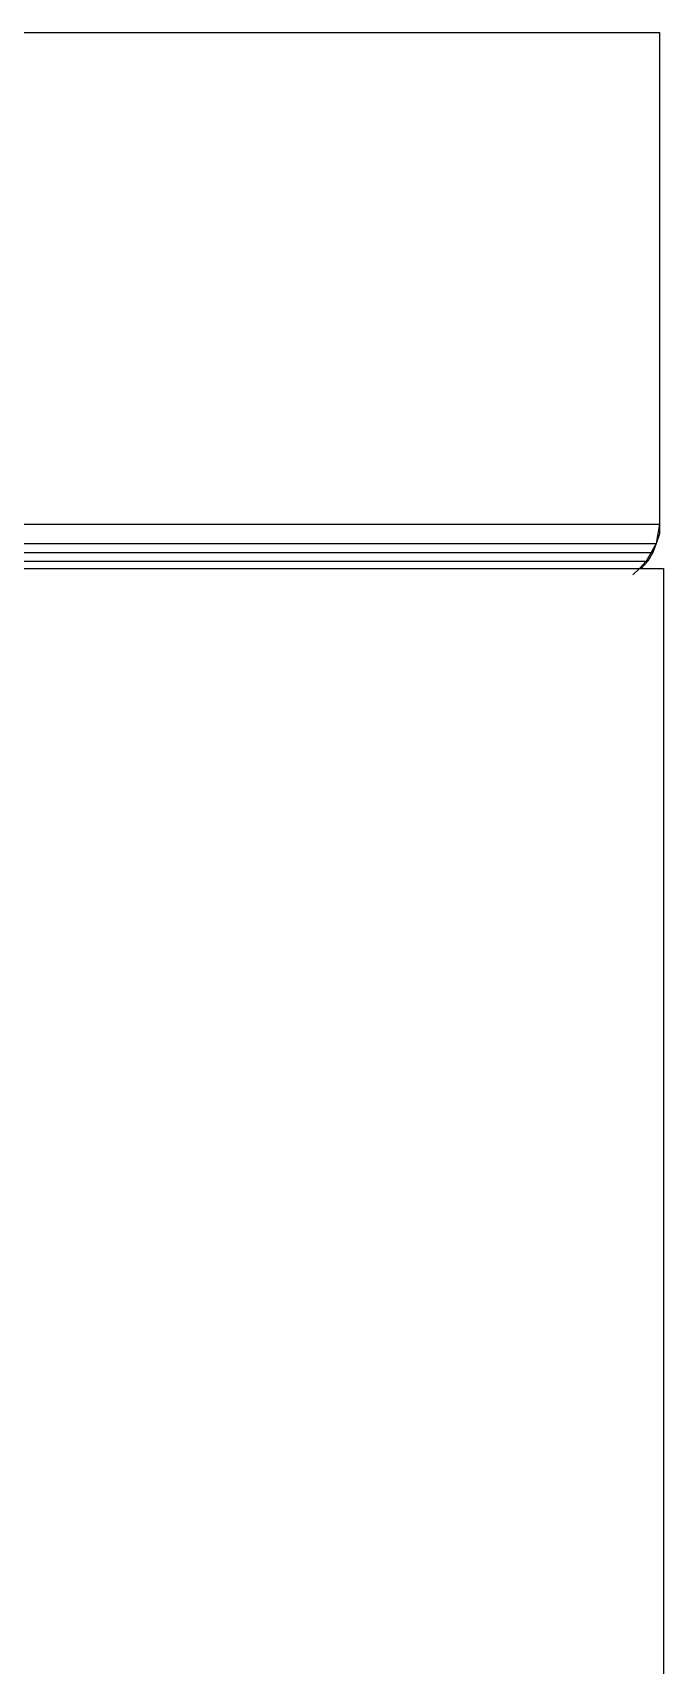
# Model space of a CAD drawing. Header units: millimetres. Extents: x -1283 to 2747, y -259 to 2557.
# Drawn here: x 1821.8 to 1859.9, y 1996.2 to 2094.9 of the extents above; entities that cross this region are included whole.
import ezdxf

# ---------------------------------------------------------------- set-up
doc = ezdxf.new("R2010")
doc.units = ezdxf.units.MM
doc.header["$MEASUREMENT"] = 0
doc.layers.add('Utwórz2D linie widoczne', color=7, linetype='Continuous', true_color=0x000000)

msp = doc.modelspace()

# ---------------------------------------------------------------- linework, layer by layer
at = {"layer": 'Utwórz2D linie widoczne'}
for p, q in [((1479.65, 2094.89), (1859.65, 2094.89)), ((1859.65, 2094.89), (1859.65, 2065.182)), ((1479.65, 2065.182), (1859.65, 2065.182)), ((1859.65, 2065.182), (1859.549, 2064.588)), ((1859.65, 2065.182), (1859.65, 2064.588)), ((1479.85, 2064.008), (1859.449, 2064.008)), ((1859.449, 2064.008), (1859.15, 2063.457)), ((1859.449, 2064.008), (1859.25, 2063.457)), ((1859.65, 2064.588), (1859.449, 2064.008)), ((1859.549, 2064.588), (1859.449, 2064.008)), ((1480.049, 2063.457), (1859.15, 2063.457)), ((1480.35, 2062.948), (1858.85, 2062.948)), ((1858.85, 2062.948), (1858.449, 2062.495)), ((1858.949, 2062.948), (1858.554, 2062.501)), ((1859.15, 2063.457), (1858.85, 2062.948)), ((1858.949, 2062.948), (1858.85, 2062.948)), ((1859.25, 2063.457), (1858.949, 2062.948)), ((1859.25, 2063.457), (1859.15, 2063.457)), ((1480.75, 2062.495), (1821.889, 2062.495)), ((1821.889, 2062.501), (1823.889, 2062.501)), ((1823.889, 2062.501), (1855.889, 2062.501)), ((1855.889, 2062.501), (1859.889, 2062.501)), ((1857.889, 2062.495), (1858.449, 2062.495)), ((1858.449, 2062.495), (1858.049, 2062.108)), ((1859.889, 2062.501), (1859.889, 1282.501))]:
    msp.add_line(p, q, dxfattribs=at)

doc.saveas('drawing.dxf')
